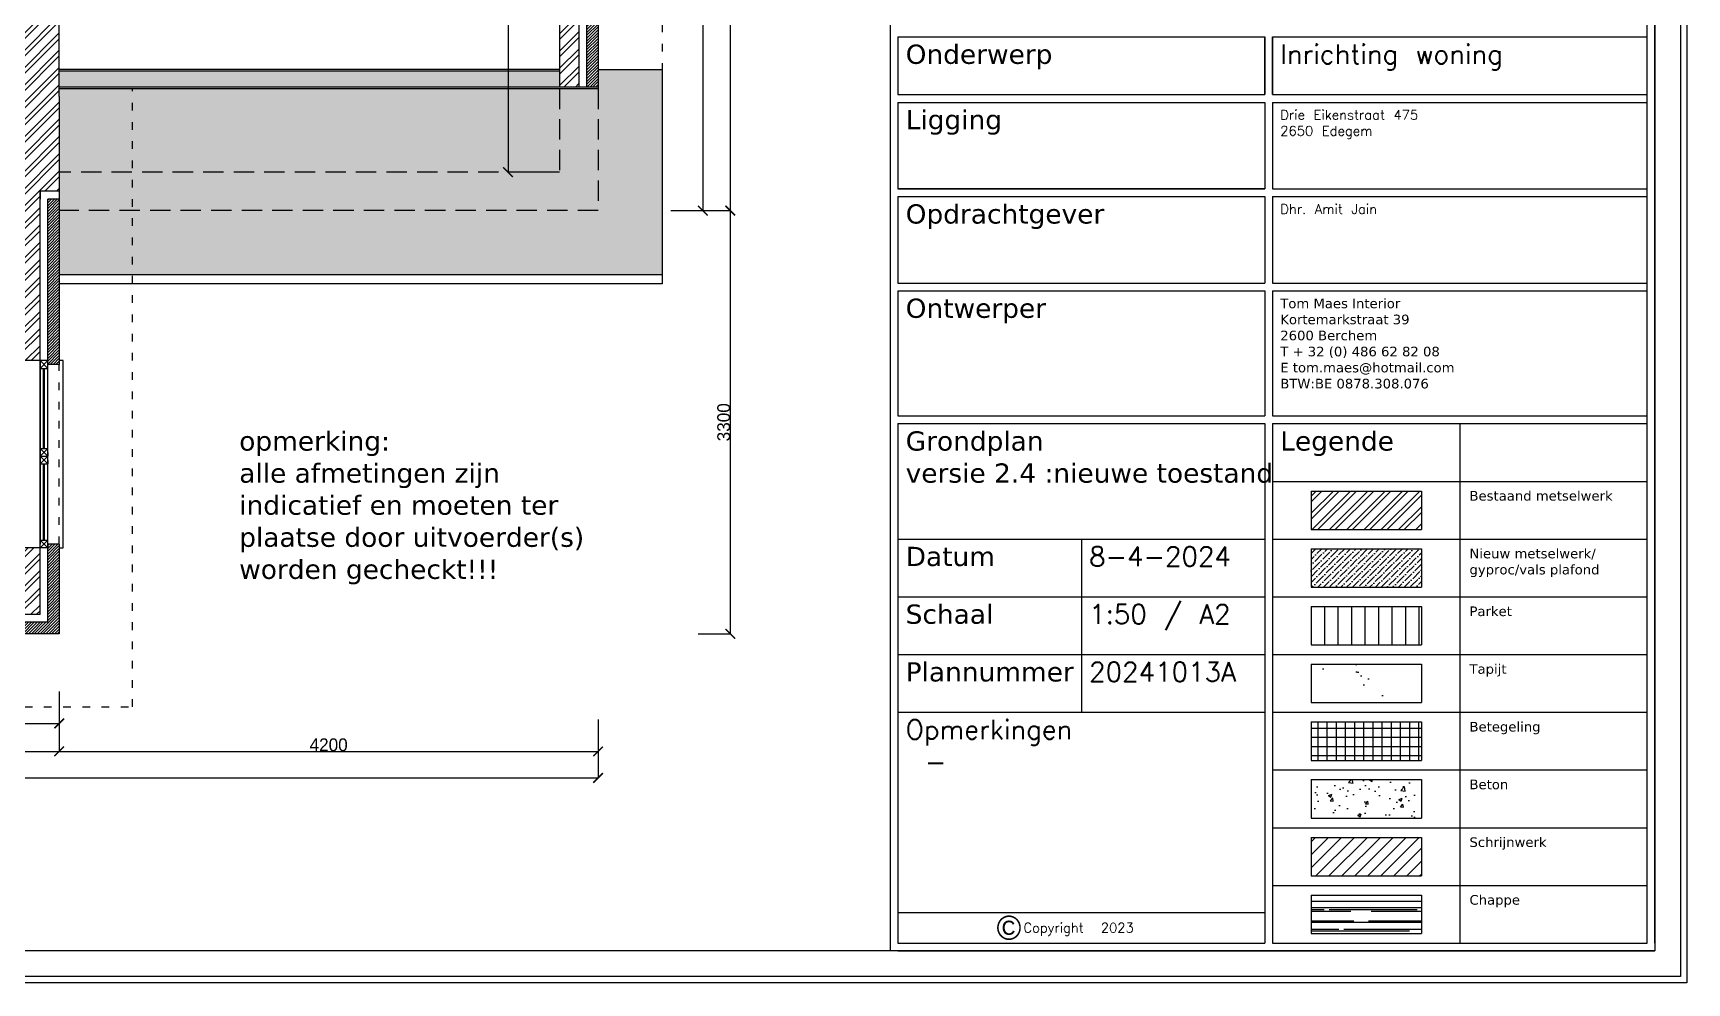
# Model space of a CAD drawing. Header units: millimetres. Extents: x -153917 to -31303, y -39726 to 31262.
# Drawn here: x -102134 to -89242, y -12586 to -5181 of the extents above; entities that cross this region are included whole.
import ezdxf

# ---------------------------------------------------------------- set-up
doc = ezdxf.new("R2010")
doc.units = ezdxf.units.MM
doc.header["$LTSCALE"] = 5
doc.linetypes.add('ACAD_ISO03W100', pattern=[30, 12, -18])
doc.linetypes.add('HIDDEN', pattern=[9.525, 6.35, -3.175])
for name, color, linetype in [('Bemating', 1, 'Continuous'), ('invulling muren', 252, 'Continuous'), ('KADER', 7, 'Continuous'), ('Meubel', 8, 'Continuous'), ('muren', 7, 'Continuous'), ('ramen', 8, 'Continuous'), ('Tekst', 7, 'Continuous')]:
    doc.layers.add(name, color=color, linetype=linetype)
doc.layers.add('parket', color=7, linetype='Continuous', true_color=0xe6d6b7)
doc.layers.add('Toestellen', color=7, linetype='Continuous', true_color=0x423f38)
doc.layers.add('verre', color=4, linetype='Continuous', lineweight=0)
doc.styles.add('Arial', font='txt.shx')
doc.styles.add('Geneva', font='')
doc.styles.get('Geneva').set_extended_font_data('Geneva')
doc.dimstyles.new('ISO-25', dxfattribs={"dimtxt": 100, "dimasz": 25, "dimexe": 1.25, "dimexo": 0.625, "dimtad": 1, "dimtxsty": 'Standard', "dimblk": 'ARCHTICK', "dimcen": 2.5, "dimse1": 1, "dimse2": 1, "dimadec": 0, "dimazin": 0, "dimtfac": 1, "dimtmove": 0, "dimatfit": 3, "dimfxl": 1, "dimarcsym": 0})

# ---------------------------------------------------------------- blocks, each defined once
blk = doc.blocks.new('_ArchTick')
at = {"color": 0, "linetype": 'ByBlock', "const_width": 0.15}
blk.add_lwpolyline([(-0.5, -0.5), (0.5, 0.5)], dxfattribs=at)
blk = doc.blocks.new('*D383')
at = {"layer": 'Bemating', "color": 0, "lineweight": -2, "transparency": 16777216}
for p, q in [((-114930, -10738), (-114930, -10990)), ((-97730, -10738), (-97730, -10990)), ((-114930, -10988), (-97730, -10988))]:
    blk.add_line(p, q, dxfattribs=at)
at = {"layer": 'Defpoints', "color": 0, "transparency": 16777216}
for p in [(-114930, 501), (-97730, -2779), (-97730, -10988)]:
    blk.add_point(p, dxfattribs=at)
at = {"layer": 'Bemating', "color": 0, "lineweight": -2, "transparency": 16777216, "xscale": 75, "yscale": 75, "zscale": 75, "rotation": 180}
blk.add_blockref('_ArchTick', (-114930, -10988), dxfattribs=at)
at = {"layer": 'Bemating', "color": 0, "lineweight": -2, "transparency": 16777216, "xscale": 75, "yscale": 75, "zscale": 75}
blk.add_blockref('_ArchTick', (-97730, -10988), dxfattribs=at)
at = {"layer": 'Bemating', "color": 0, "transparency": 16777216, "insert": (-106330, -10938), "char_height": 100, "attachment_point": 5, "style": 'Geneva'}
blk.add_mtext('17200', dxfattribs=at)
blk = doc.blocks.new('*D377')
at = {"layer": 'Bemating', "color": 0, "lineweight": -2, "transparency": 16777216}
for p, q in [((-108830, -10531), (-108830, -10782)), ((-101930, -10531), (-101930, -10782)), ((-108830, -10781), (-101930, -10781))]:
    blk.add_line(p, q, dxfattribs=at)
at = {"layer": 'Defpoints', "color": 0, "transparency": 16777216}
for p in [(-108830, -7065), (-101930, -9865), (-101930, -10781)]:
    blk.add_point(p, dxfattribs=at)
at = {"layer": 'Bemating', "color": 0, "lineweight": -2, "transparency": 16777216, "xscale": 75, "yscale": 75, "zscale": 75, "rotation": 180}
blk.add_blockref('_ArchTick', (-108830, -10781), dxfattribs=at)
at = {"layer": 'Bemating', "color": 0, "lineweight": -2, "transparency": 16777216, "xscale": 75, "yscale": 75, "zscale": 75}
blk.add_blockref('_ArchTick', (-101930, -10781), dxfattribs=at)
at = {"layer": 'Bemating', "color": 0, "transparency": 16777216, "insert": (-105380, -10730), "char_height": 100, "attachment_point": 5, "style": 'Geneva'}
blk.add_mtext('6900', dxfattribs=at)
blk = doc.blocks.new('*D384')
at = {"layer": 'Bemating', "color": 0, "lineweight": -2, "transparency": 16777216}
for p, q in [((-101930, -10531), (-101930, -10782)), ((-97730, -10531), (-97730, -10782)), ((-101930, -10781), (-97730, -10781))]:
    blk.add_line(p, q, dxfattribs=at)
at = {"layer": 'Defpoints', "color": 0, "transparency": 16777216}
for p in [(-97730, -5602), (-101930, -9865), (-97730, -10781)]:
    blk.add_point(p, dxfattribs=at)
at = {"layer": 'Bemating', "color": 0, "lineweight": -2, "transparency": 16777216, "xscale": 75, "yscale": 75, "zscale": 75, "rotation": 180}
blk.add_blockref('_ArchTick', (-101930, -10781), dxfattribs=at)
at = {"layer": 'Bemating', "color": 0, "lineweight": -2, "transparency": 16777216, "xscale": 75, "yscale": 75, "zscale": 75}
blk.add_blockref('_ArchTick', (-97730, -10781), dxfattribs=at)
at = {"layer": 'Bemating', "color": 0, "transparency": 16777216, "insert": (-99830, -10730), "char_height": 100, "attachment_point": 5, "style": 'Geneva'}
blk.add_mtext('4200', dxfattribs=at)
blk = doc.blocks.new('*D385')
at = {"layer": 'Bemating', "color": 0, "lineweight": -2, "transparency": 16777216}
for p, q in [((-96949, 4185), (-96698, 4185)), ((-96699, 4185), (-96699, -6565)), ((-96949, -6565), (-96698, -6565))]:
    blk.add_line(p, q, dxfattribs=at)
at = {"layer": 'Defpoints', "color": 0, "transparency": 16777216}
for p in [(-97730, 4185), (-97730, -6565), (-96699, -6565)]:
    blk.add_point(p, dxfattribs=at)
at = {"layer": 'Bemating', "color": 0, "lineweight": -2, "transparency": 16777216, "xscale": 75, "yscale": 75, "zscale": 75}
for p, rotation in [((-96699, 4185), 90), ((-96699, -6565), 270)]:
    blk.add_blockref('_ArchTick', p, dxfattribs=dict(at, rotation=rotation))
at = {"layer": 'Bemating', "color": 0, "transparency": 16777216, "insert": (-96750, -1190), "char_height": 100, "attachment_point": 5, "rotation": 90, "style": 'Geneva'}
blk.add_mtext('10750', dxfattribs=at)
blk = doc.blocks.new('*D386')
at = {"layer": 'Bemating', "color": 0, "lineweight": -2, "transparency": 16777216}
for p, q in [((-96949, -6565), (-96698, -6565)), ((-96699, -6565), (-96699, -9865)), ((-96949, -9865), (-96698, -9865))]:
    blk.add_line(p, q, dxfattribs=at)
at = {"layer": 'Defpoints', "color": 0, "transparency": 16777216}
for p in [(-97730, -6565), (-101930, -9865), (-96699, -9865)]:
    blk.add_point(p, dxfattribs=at)
at = {"layer": 'Bemating', "color": 0, "lineweight": -2, "transparency": 16777216, "xscale": 75, "yscale": 75, "zscale": 75}
for p, rotation in [((-96699, -6565), 90), ((-96699, -9865), 270)]:
    blk.add_blockref('_ArchTick', p, dxfattribs=dict(at, rotation=rotation))
at = {"layer": 'Bemating', "color": 0, "transparency": 16777216, "insert": (-96750, -8215), "char_height": 100, "attachment_point": 5, "rotation": 90, "style": 'Geneva'}
blk.add_mtext('3300', dxfattribs=at)
blk = doc.blocks.new('*D408')
at = {"layer": 'Bemating', "color": 0, "lineweight": -2, "transparency": 16777216}
for p, q in [((-103130, -10313), (-103130, -10564)), ((-101930, -10313), (-101930, -10564)), ((-103130, -10563), (-101930, -10563))]:
    blk.add_line(p, q, dxfattribs=at)
at = {"layer": 'Defpoints', "color": 0, "transparency": 16777216}
for p in [(-103130, -9865), (-101930, -9865), (-101930, -10563)]:
    blk.add_point(p, dxfattribs=at)
at = {"layer": 'Bemating', "color": 0, "lineweight": -2, "transparency": 16777216, "xscale": 75, "yscale": 75, "zscale": 75, "rotation": 180}
blk.add_blockref('_ArchTick', (-103130, -10563), dxfattribs=at)
at = {"layer": 'Bemating', "color": 0, "lineweight": -2, "transparency": 16777216, "xscale": 75, "yscale": 75, "zscale": 75}
blk.add_blockref('_ArchTick', (-101930, -10563), dxfattribs=at)
at = {"layer": 'Bemating', "color": 0, "transparency": 16777216, "insert": (-102530, -10512), "char_height": 100, "attachment_point": 5, "style": 'Geneva'}
blk.add_mtext('1200', dxfattribs=at)
blk = doc.blocks.new('*D420')
at = {"layer": 'Bemating', "color": 0, "lineweight": -2, "transparency": 16777216}
for p, q in [((-98181, -2625), (-98432, -2625)), ((-98431, -2625), (-98431, -6265)), ((-98181, -6265), (-98432, -6265))]:
    blk.add_line(p, q, dxfattribs=at)
at = {"layer": 'Defpoints', "color": 0, "transparency": 16777216}
for p in [(-98030, -2625), (-98431, -6265), (-98030, -6265)]:
    blk.add_point(p, dxfattribs=at)
at = {"layer": 'Bemating', "color": 0, "lineweight": -2, "transparency": 16777216, "xscale": 75, "yscale": 75, "zscale": 75}
for p, rotation in [((-98431, -2625), 90), ((-98431, -6265), 270)]:
    blk.add_blockref('_ArchTick', p, dxfattribs=dict(at, rotation=rotation))
at = {"layer": 'Bemating', "color": 0, "transparency": 16777216, "insert": (-98482, -4445), "char_height": 100, "attachment_point": 5, "rotation": 90, "style": 'Geneva'}
blk.add_mtext('3640', dxfattribs=at)
blk = doc.blocks.new('*D413')
at = {"layer": 'Bemating', "color": 0, "lineweight": -2, "transparency": 16777216}
for p, q in [((-97163, -1765), (-96911, -1765)), ((-96913, -1765), (-96913, -6565)), ((-97163, -6565), (-96911, -6565))]:
    blk.add_line(p, q, dxfattribs=at)
at = {"layer": 'Defpoints', "color": 0, "transparency": 16777216}
for p in [(-97730, -1765), (-97730, -6565), (-96913, -6565)]:
    blk.add_point(p, dxfattribs=at)
at = {"layer": 'Bemating', "color": 0, "lineweight": -2, "transparency": 16777216, "xscale": 75, "yscale": 75, "zscale": 75}
for p, rotation in [((-96913, -1765), 90), ((-96913, -6565), 270)]:
    blk.add_blockref('_ArchTick', p, dxfattribs=dict(at, rotation=rotation))
at = {"layer": 'Bemating', "color": 0, "transparency": 16777216, "insert": (-96963, -4165), "char_height": 100, "attachment_point": 5, "rotation": 90, "style": 'Geneva'}
blk.add_mtext('4800', dxfattribs=at)

msp = doc.modelspace()

# ---------------------------------------------------------------- hatches: boundary and pattern name
at = {"layer": 'invulling muren'}
h = msp.add_hatch(dxfattribs=at)
h.set_pattern_fill('ANSI31', color=256, scale=5)
h.set_pattern_definition([(45, (1e-10, -23136.502), (-11.2253202, 11.2253202), [])])
h.paths.add_polyline_path([(-103539.643, 4172.815), (-103629.643, 4172.815), (-103629.643, 1935.315), (-104419.643, 1935.315), (-104419.643, 1845.315), (-104389.643, 1845.315), (-103539.643, 1845.315)])
h.paths.add_polyline_path([(-105819.643, 1845.315), (-105819.643, 1935.315), (-105849.643, 1935.315), (-107319.643, 1935.315), (-107319.643, 1845.315), (-107289.643, 1845.315)])
h.paths.add_polyline_path([(-108719.643, 1845.315), (-108719.643, 1935.315), (-108749.643, 1935.315), (-111529.643, 1935.315), (-111529.643, 1845.315)])
h.paths.add_polyline_path([(-114929.643, 1935.315), (-114929.643, 651.315), (-114929.643, 501.315), (-114929.643, -464.685), (-114839.643, -464.685), (-114839.643, -434.685), (-114839.643, 651.315), (-114839.643, 1845.315), (-112929.643, 1845.315), (-112929.643, 1935.315), (-112959.643, 1935.315)])
h.paths.add_polyline_path([(-114839.643, -1464.685), (-114929.643, -1464.685), (-114929.643, -3674.685), (-114839.643, -3674.685), (-114839.643, -3644.685)])
h.paths.add_polyline_path([(-114929.643, -7064.685), (-113829.643, -7064.685), (-113829.643, -6974.685), (-113859.643, -6974.685), (-114839.643, -6974.685), (-114839.643, -4674.685), (-114929.643, -4674.685)])
h.paths.add_polyline_path([(-112429.643, -6974.685), (-112429.643, -7064.685), (-112399.643, -7064.685), (-111729.643, -7064.685), (-111729.643, -6974.685)])
h.paths.add_polyline_path([(-108829.643, -7764.685), (-108739.643, -7764.685), (-108739.643, -7734.685), (-108739.643, -6974.685), (-110329.643, -6974.685), (-110329.643, -7064.685), (-108829.643, -7064.685)])
h.paths.add_polyline_path([(-108739.643, -9774.685), (-108739.643, -9164.685), (-108829.643, -9164.685), (-108829.643, -9194.685), (-108829.643, -9864.685), (-108029.643, -9864.685), (-108029.643, -9774.685), (-108059.643, -9774.685)])
h.paths.add_polyline_path([(-104529.643, -9864.685), (-104529.643, -9774.685), (-104559.643, -9774.685), (-106629.643, -9774.685), (-106629.643, -9864.685), (-106599.643, -9864.685)])
h.paths.add_polyline_path([(-101929.643, -9864.685), (-101929.643, -9164.685), (-102019.643, -9164.685), (-102019.643, -9194.685), (-102019.643, -9774.685), (-103129.643, -9774.685), (-103129.643, -9864.685)])
h.paths.add_polyline_path([(-101929.643, -6474.685), (-102019.643, -6474.685), (-102019.643, -7764.685), (-101929.643, -7764.685), (-101929.643, -7734.685)])
h.paths.add_polyline_path([(-97729.643, 4172.815), (-97819.643, 4172.815), (-97819.643, -764.685), (-97729.643, -764.685), (-97729.643, 651.315)])
h.paths.add_polyline_path([(-97819.643, -5602.185), (-97729.643, -5602.185), (-97729.643, -5464.685), (-97729.643, -2928.685), (-97729.643, -1764.685), (-97819.643, -1764.685), (-97819.643, -1794.685)])
h = msp.add_hatch(dxfattribs=at)
h.set_pattern_fill('ANSI32', color=256, scale=10)
h.set_pattern_definition([(45, (1e-10, -23136.5), (-67.35192, 67.35192), []), (45, (44.9, -23136.5), (-67.35192, 67.35192), [])])
h.paths.add_polyline_path([(-98029.643, 1785.315), (-103329.643, 1785.315), (-103329.643, 4172.815), (-103479.643, 4172.815), (-103479.643, 1785.315), (-104389.643, 1785.315), (-104389.643, 1635.315), (-104359.643, 1635.315), (-103329.643, 1635.315), (-102229.643, 1635.315), (-102229.643, -714.685), (-101929.643, -714.685), (-101929.643, 1635.315), (-98029.643, 1635.315), (-98029.643, 651.315), (-98029.643, -734.685), (-97879.643, -734.685), (-97879.643, 4172.815), (-98029.643, 4172.815)])
h.paths.add_polyline_path([(-102229.643, -4384.685), (-103159.643, -4384.685), (-103159.643, -4394.685), (-103159.643, -4484.685), (-102229.643, -4484.685), (-102229.643, -4673.685), (-102229.643, -4784.685), (-102229.643, -5676.685), (-102229.643, -7734.685), (-102079.643, -7734.685), (-102079.643, -6414.685), (-102019.643, -6414.685), (-101929.643, -6414.685), (-101929.643, -5676.685), (-101929.643, -2778.685), (-101929.643, -2624.685), (-98029.643, -2624.685), (-98029.643, -2928.685), (-98029.643, -5602.185), (-97879.643, -5602.185), (-97879.643, -1794.685), (-98029.643, -1794.685), (-98029.643, -1824.685), (-98029.643, -2524.685), (-101929.643, -2524.685), (-101929.643, -1814.685), (-102229.643, -1814.685)])
h.paths.add_polyline_path([(-108529.643, -9564.685), (-108529.643, -9194.685), (-108679.643, -9194.685), (-108679.643, -9714.685), (-108059.643, -9714.685), (-108059.643, -9564.685), (-108089.643, -9564.685)])
h.paths.add_polyline_path([(-105079.643, -9564.685), (-105079.643, -4484.685), (-104009.643, -4484.685), (-104009.643, -4474.685), (-104009.643, -4384.685), (-105079.643, -4384.685), (-105079.643, -2839.685), (-105089.643, -2839.685), (-105179.643, -2839.685), (-105179.643, -3064.685), (-105279.643, -3064.685), (-105279.643, -3074.685), (-105279.643, -3214.685), (-105229.643, -3214.685), (-105229.643, -9564.685), (-106599.643, -9564.685), (-106599.643, -9714.685), (-104559.643, -9714.685), (-104559.643, -9564.685), (-104589.643, -9564.685)])
h.paths.add_polyline_path([(-102229.643, -9564.685), (-103099.643, -9564.685), (-103099.643, -9714.685), (-102079.643, -9714.685), (-102079.643, -9194.685), (-102229.643, -9194.685), (-102229.643, -9224.685)])
at = {"layer": 'invulling muren', "transparency": 33554477}
h = msp.add_hatch(color=256, dxfattribs=at)
h.dxf.hatch_style = 1
h.paths.add_polyline_path([(-101359.643, -5614.685), (-101929.643, -5614.685), (-101929.643, -5676.685), (-101929.643, -6264.685), (-101359.643, -6264.685)])
h.paths.add_polyline_path([(-98029.643, -5614.685), (-101359.643, -5614.685), (-101359.643, -6264.685), (-98029.643, -6264.685)], flags=16)
h.paths.add_polyline_path([(-97729.643, -5614.685), (-98029.643, -5614.685), (-98029.643, -6264.685), (-101359.643, -6264.685), (-101359.643, -6564.685), (-97729.643, -6564.685)], flags=17)
h.paths.add_polyline_path([(-97229.643, -5464.685), (-97729.643, -5464.685), (-97729.643, -5614.685), (-97729.643, -6564.685), (-101359.643, -6564.685), (-101359.643, -7064.685), (-97229.643, -7064.685)])
h.paths.add_polyline_path([(-101359.643, -6264.685), (-101929.643, -6264.685), (-101929.643, -6564.685), (-101359.643, -6564.685)])
h.paths.add_polyline_path([(-101359.643, -6564.685), (-101929.643, -6564.685), (-101929.643, -7064.685), (-101359.643, -7064.685)])
at = {"layer": 'invulling muren'}
h = msp.add_hatch(dxfattribs=at)
h.set_pattern_fill('HONEY', color=256, scale=10)
h.set_pattern_definition([(0, (1e-10, -23136.502), (47.625, 27.4963064), [31.75, -63.5]), (120, (1e-10, -23136.502), (-47.625, 27.4963066), [31.75, -63.5]), (60, (1e-10, -23136.502), (1e-07, 54.992613), [-63.5, 31.75])])
h.paths.add_polyline_path([(-98029.643, -5602.185), (-98029.643, -5477.185), (-101929.643, -5477.185), (-101929.643, -5602.185)])
h = msp.add_hatch(dxfattribs=at)
h.set_pattern_fill('ANSI32', color=256, scale=10)
h.paths.add_polyline_path([(-91311.952, -9050.948), (-91311.952, -8750.948), (-92171.952, -8750.948), (-92171.952, -9050.948)])
h = msp.add_hatch(dxfattribs=at)
h.set_pattern_fill('ANSI36', color=1, scale=10)
h.paths.add_polyline_path([(-91311.952, -9200.948), (-92171.952, -9200.948), (-92171.952, -9500.948), (-91311.952, -9500.948)])
at = {"layer": 'Tekst'}
h = msp.add_hatch(dxfattribs=at)
h.set_pattern_fill('AR-SAND', color=256, scale=7.5, style=0)
h.set_pattern_definition([(37.5, (-164337.9, -40366.35), (-12.0002, 367.0599), [0, -289.56, 0, -323.85, 0, -309.5625]), (7.5, (-164337.9, -40366.35), (337.1425, 537.6188), [0, -156.21, 0, -260.985, 0, -100.0125]), (327.5, (-164572.22, -40366.35), (593.2443, 1.0779), [0, -95.25, 0, -342.9, 0, -447.675]), (317.5, (-164572.2, -40366.35), (572.6673, 167.197), [0, -47.625, 0, -224.79, 0, -257.175])])
h.paths.add_polyline_path([(-91311.952, -10100.948), (-92171.952, -10100.948), (-92171.952, -10400.948), (-91311.952, -10400.948)])
h = msp.add_hatch(dxfattribs=at)
h.set_pattern_fill('NET', color=256, scale=22.5, style=0)
h.set_pattern_definition([(0, (-182628.085, -25601.14), (0, 71.4375), []), (90, (-182628.085, -25601.14), (-71.4375, 4e-15), [])])
h.paths.add_polyline_path([(-91311.952, -10850.948), (-91311.952, -10550.948), (-92171.952, -10550.948), (-92171.952, -10850.948)])
h = msp.add_hatch(dxfattribs=at)
h.set_pattern_fill('AR-CONC', color=256, scale=1.5, style=0)
h.set_pattern_definition([(50, (-164337.9, -40366.35), (273.277, -23.9086), [28.575, -314.325]), (355, (-164337.9, -40366.35), (-52.8642, 286.585), [22.86, -251.46]), (100.451, (-164315.14, -40368.34), (220.41375, 262.675), [24.285, -267.135]), (46.1842, (-164337.9, -40290.15), (406.6186, -63.0635), [42.8625, -471.4875]), (96.6356, (-164304.02, -40295.4), (356.1064, 371.1383), [36.4275, -400.7025]), (351.184, (-164337.9, -40290.15), (356.107, 371.1377), [34.29, -377.19]), (21, (-164299.8, -40309.2), (227.4223, -153.3983), [28.575, -314.325]), (326, (-164299.8, -40309.2), (92.703, 276.2819), [22.86, -251.46]), (71.4514, (-164280.86, -40321.98), (320.1247, 122.8843), [24.285, -267.135]), (37.5, (-164337.91, -40366.35), (4.6329, 126.83256), [0, -248.412, 0, -255.27, 0, -252.4125]), (7.5, (-164337.91, -40366.35), (100.2295, 150.27086), [0, -145.542, 0, -242.697, 0, -96.2025]), (327.5, (-164422.87, -40366.35), (203.38589, -8.59312), [0, -95.25, 0, -297.18, 0, -394.335]), (317.5, (-164460.97, -40366.35), (222.19377, 38.13974), [0, -123.825, 0, -197.358, 0, -280.035])])
h.paths.add_polyline_path([(-91311.952, -11000.948), (-92171.952, -11000.948), (-92171.952, -11300.948), (-91311.952, -11300.948)])
h = msp.add_hatch(dxfattribs=at)
h.set_pattern_fill('ANSI31', color=256, scale=22.5, style=0)
h.set_pattern_definition([(45, (-164337.91, -40816.346), (-50.51394, 50.51394), [])])
h.paths.add_polyline_path([(-92171.952, -11450.948), (-92171.952, -11750.948), (-91311.952, -11750.948), (-91311.952, -11450.948)])
h = msp.add_hatch(dxfattribs=at)
h.set_pattern_fill('AR-RROOF', color=256, scale=4.5, style=0)
h.set_pattern_definition([(0, (-182628.09, -25601.14), (251.46, 114.3), [1714.5, -228.6, 571.5, -114.3]), (0, (-182476.07, -25543.99), (-114.3, 152.019), [342.9, -37.719, 685.8, -85.725]), (0, (-182570.935, -25503.98), (594.36, 76.581), [914.4, -160.02, 457.2, -114.3])])
h.paths.add_polyline_path([(-92171.952, -11900.948), (-92171.952, -12200.948), (-91311.952, -12200.948), (-91311.952, -11900.948)])

# ---------------------------------------------------------------- linework, layer by layer
at = {"layer": 'KADER', "linetype": 'Continuous'}
for p, q in [((-89241.952, 8125.167), (-89241.952, -12585.948)), ((-89291.952, 8075.167), (-89291.952, -12535.948)), ((-89491.952, 7875.167), (-89491.952, -12335.948)), ((-89491.952, -12335.948), (-117056.059, -12335.948)), ((-89241.952, -12585.948), (-117306.059, -12585.948)), ((-89291.952, -12535.948), (-117256.059, -12535.948))]:
    msp.add_line(p, q, dxfattribs=at)
at = {"layer": 'Meubel', "linetype": 'ACAD_ISO03W100'}
for p, q in [((-97229.643, 4035.315), (-97229.643, -5464.685)), ((-101359.643, -10434.685), (-101359.643, -5614.685)), ((-109399.643, -10434.685), (-101359.643, -10434.685))]:
    msp.add_line(p, q, dxfattribs=at)
at = {"layer": 'Meubel'}
for p, q in [((-97229.643, -5464.685), (-97229.643, -7064.685)), ((-97229.643, -7064.685), (-97229.643, -7134.685)), ((-97229.643, -7134.685), (-101929.643, -7134.685))]:
    msp.add_line(p, q, dxfattribs=at)
at = {"layer": 'muren'}
for p, q in [((-97879.643, -1794.685), (-97879.643, -5602.185)), ((-97819.643, -1764.685), (-97819.643, -5602.185)), ((-101929.643, -5676.685), (-101929.643, -2778.685)), ((-98029.643, -2928.685), (-98029.643, -5602.185)), ((-97729.643, -2928.685), (-97729.643, -5602.185)), ((-98029.643, -5464.685), (-101929.643, -5464.685)), ((-98029.643, -5477.185), (-101929.643, -5477.185)), ((-97729.643, -5464.685), (-97229.643, -5464.685)), ((-97729.643, -5464.685), (-97729.643, -5614.685)), ((-97729.643, -5602.185), (-101929.643, -5602.185)), ((-97729.643, -5614.685), (-101929.643, -5614.685)), ((-101929.643, -5676.685), (-101929.643, -7764.685)), ((-102079.643, -9714.685), (-102079.643, -6414.685)), ((-102019.643, -6414.685), (-102079.643, -6414.685)), ((-102079.643, -6414.685), (-102079.643, -6474.685)), ((-101929.643, -6414.685), (-102019.643, -6414.685)), ((-102019.643, -9774.685), (-102019.643, -6474.685)), ((-101929.643, -6474.685), (-102019.643, -6474.685)), ((-102019.643, -7734.685), (-102229.643, -7734.685)), ((-102019.643, -7764.685), (-102019.643, -7734.685)), ((-101929.643, -7734.685), (-101929.643, -7764.685)), ((-101929.643, -7764.685), (-102019.643, -7764.685)), ((-101929.643, -7764.685), (-102019.643, -7764.685)), ((-102019.643, -8449.685), (-102019.643, -8479.685)), ((-102019.643, -8509.685), (-102019.643, -8539.685)), ((-102019.643, -9194.685), (-102229.643, -9194.685)), ((-101929.643, -9164.685), (-102019.643, -9164.685)), ((-102019.643, -9164.685), (-102019.643, -9194.685)), ((-101929.643, -9164.685), (-101929.643, -9864.685)), ((-102019.643, -9774.685), (-108739.643, -9774.685)), ((-102079.643, -9714.685), (-108679.643, -9714.685)), ((-101929.643, -9864.685), (-103129.643, -9864.685))]:
    msp.add_line(p, q, dxfattribs=at)
at = {"layer": 'muren', "linetype": 'HIDDEN', "ltscale": 5}
for p, q in [((-98029.643, -5614.685), (-98029.643, -6264.685)), ((-97729.643, -5614.685), (-97729.643, -6564.685)), ((-98029.643, -6264.685), (-101929.643, -6264.685)), ((-97729.643, -6564.685), (-101929.643, -6564.685))]:
    msp.add_line(p, q, dxfattribs=at)
at = {"layer": 'muren', "linetype": 'ACAD_ISO03W100'}
msp.add_line((-101929.643, -9164.685), (-101929.643, -7764.685), dxfattribs=at)
at = {"layer": 'muren', "linetype": 'Continuous'}
msp.add_lwpolyline([(-89551.952, -12275.948), (-89551.952, -2054.785)], dxfattribs=at)
at = {"layer": 'parket'}
for p, q in [((-92066.952, -9650.948), (-92066.952, -9950.948)), ((-91961.952, -9650.948), (-91961.952, -9950.948)), ((-91856.952, -9650.948), (-91856.952, -9950.948)), ((-91751.952, -9650.948), (-91751.952, -9950.948)), ((-91646.952, -9650.948), (-91646.952, -9950.948)), ((-91541.952, -9650.948), (-91541.952, -9950.948)), ((-91436.952, -9650.948), (-91436.952, -9950.948)), ((-91331.952, -9650.948), (-91331.952, -9950.948))]:
    msp.add_line(p, q, dxfattribs=at)
at = {"layer": 'ramen'}
for p, q in [((-102019.643, -7734.685), (-102079.643, -7734.685)), ((-102079.643, -7734.685), (-102079.643, -7794.685)), ((-102019.643, -7794.685), (-102079.643, -7734.685)), ((-102079.643, -7794.685), (-102019.643, -7734.685)), ((-101899.633, -7734.685), (-101929.643, -7734.685)), ((-101899.633, -9194.685), (-101899.633, -7734.685)), ((-101899.633, -7764.685), (-101899.633, -7734.685)), ((-102079.643, -7794.685), (-102079.643, -9164.685)), ((-102079.643, -7794.685), (-102019.643, -7794.685)), ((-102019.643, -9194.685), (-102019.643, -7764.685)), ((-102079.643, -8479.685), (-102079.643, -8419.685)), ((-102079.643, -8419.685), (-102019.643, -8419.685)), ((-102019.643, -8419.685), (-102079.643, -8479.685)), ((-102019.643, -8479.685), (-102079.643, -8419.685)), ((-102079.643, -8539.685), (-102079.643, -8479.685)), ((-102079.643, -8479.685), (-102019.643, -8479.685)), ((-102019.643, -8479.685), (-102079.643, -8539.685)), ((-102019.643, -8539.685), (-102079.643, -8479.685)), ((-102079.643, -8539.685), (-102019.643, -8539.685)), ((-102079.643, -9194.685), (-102079.643, -9134.685)), ((-102079.643, -9134.685), (-102019.643, -9134.685)), ((-102019.643, -9134.685), (-102079.643, -9194.685)), ((-102019.643, -9194.685), (-102079.643, -9134.685)), ((-101929.643, -9164.685), (-101929.633, -9194.685)), ((-101929.633, -9194.685), (-101899.633, -9194.685))]:
    msp.add_line(p, q, dxfattribs=at)
at = {"layer": 'Tekst'}
for p, q in [((-95451.952, 7875.167), (-95451.952, -12335.948)), ((-89491.952, -12275.948), (-89491.952, -2054.785)), ((-89491.952, -5210.948), (-89491.952, -3710.948)), ((-95391.952, -5210.948), (-92531.952, -5210.948)), ((-95391.952, -5210.948), (-95391.952, -5660.948)), ((-92531.952, -5210.948), (-92531.952, -5660.948)), ((-92531.952, -5660.948), (-92531.952, -5210.948)), ((-92471.952, -5210.948), (-92471.952, -5660.948)), ((-92471.952, -5660.948), (-92471.952, -5210.948)), ((-92471.952, -5210.948), (-90951.952, -5210.948)), ((-90951.952, -5210.948), (-89551.952, -5210.948)), ((-89551.952, -5660.948), (-89551.952, -5210.948)), ((-95391.952, -5660.948), (-92531.952, -5660.948)), ((-92471.952, -5660.948), (-89551.952, -5660.948)), ((-95391.952, -5720.948), (-92531.952, -5720.948)), ((-95391.952, -5720.948), (-95391.952, -6395.948)), ((-92531.952, -5720.948), (-92531.952, -6395.948)), ((-92531.952, -5780.948), (-92531.952, -6395.948)), ((-92471.952, -5720.948), (-92471.952, -6395.948)), ((-92471.952, -5720.948), (-89551.952, -5720.948)), ((-92471.952, -5780.948), (-92471.952, -6395.948)), ((-89551.952, -6395.948), (-89551.952, -5720.948)), ((-92531.952, -6395.948), (-95391.952, -6395.948)), ((-95391.952, -6395.948), (-92531.952, -6395.948)), ((-92471.952, -6395.948), (-89551.952, -6395.948)), ((-92471.952, -6395.948), (-89551.952, -6395.948)), ((-95391.952, -6455.948), (-92531.952, -6455.948)), ((-95391.952, -6455.948), (-95391.952, -7130.948)), ((-92531.952, -6455.948), (-92531.952, -7130.948)), ((-92471.952, -6455.948), (-92471.952, -7130.948)), ((-92471.952, -6455.948), (-89551.952, -6455.948)), ((-89551.952, -7130.948), (-89551.952, -6455.948)), ((-95391.952, -7130.948), (-92531.952, -7130.948)), ((-95391.952, -7130.948), (-92531.952, -7130.948)), ((-95391.952, -7190.948), (-92531.952, -7190.948)), ((-95391.952, -7190.948), (-95391.952, -8165.948)), ((-92531.952, -7190.948), (-92531.952, -8165.948)), ((-92471.952, -7130.948), (-89551.952, -7130.948)), ((-92471.952, -7130.948), (-89551.952, -7130.948)), ((-92471.952, -7190.948), (-92471.952, -8165.948)), ((-92471.952, -7190.948), (-89551.952, -7190.948)), ((-89551.952, -8165.948), (-89551.952, -7190.948)), ((-95391.952, -8165.948), (-92531.952, -8165.948)), ((-95391.952, -8165.948), (-92531.952, -8165.948)), ((-95391.952, -8225.948), (-92531.952, -8225.948)), ((-95391.952, -8225.948), (-95391.952, -12275.948)), ((-92531.952, -8225.948), (-92531.952, -12275.948)), ((-92471.952, -8165.948), (-89551.952, -8165.948)), ((-92471.952, -8165.948), (-89551.952, -8165.948)), ((-92471.952, -8225.948), (-92471.952, -12275.948)), ((-92471.952, -8225.948), (-89551.952, -8225.948)), ((-91011.952, -8225.948), (-91011.952, -12275.948)), ((-89551.952, -12275.948), (-89551.952, -8225.948)), ((-92471.952, -8675.948), (-89551.952, -8675.948)), ((-92171.952, -8750.948), (-91311.952, -8750.948)), ((-92171.952, -8750.948), (-92171.952, -9050.948)), ((-91311.952, -8750.948), (-91311.952, -9050.948)), ((-95391.952, -9125.948), (-92531.952, -9125.948)), ((-93961.952, -9125.948), (-93961.952, -10475.948)), ((-92471.952, -9125.948), (-89551.952, -9125.948)), ((-92171.952, -9050.948), (-91311.952, -9050.948)), ((-92171.952, -9200.948), (-92171.952, -9500.948)), ((-92171.952, -9200.948), (-91311.952, -9200.948)), ((-91311.952, -9200.948), (-91311.952, -9500.948)), ((-92171.952, -9500.948), (-91311.952, -9500.948)), ((-95391.952, -9575.948), (-92531.952, -9575.948)), ((-92471.952, -9575.948), (-89551.952, -9575.948)), ((-92171.952, -9650.948), (-92171.952, -9950.948)), ((-92171.952, -9650.948), (-91311.952, -9650.948)), ((-91311.952, -9650.948), (-91311.952, -9950.948)), ((-95391.952, -10025.948), (-92531.952, -10025.948)), ((-92471.952, -10025.948), (-89551.952, -10025.948)), ((-92171.952, -9950.948), (-91311.952, -9950.948)), ((-92171.952, -10100.948), (-92171.952, -10400.948)), ((-92171.952, -10100.948), (-91311.952, -10100.948)), ((-91311.952, -10100.948), (-91311.952, -10400.948)), ((-92171.952, -10400.948), (-91311.952, -10400.948)), ((-95391.952, -10475.948), (-92531.952, -10475.948)), ((-92471.952, -10475.948), (-89551.952, -10475.948)), ((-92171.952, -10550.948), (-92171.952, -10850.948)), ((-92171.952, -10550.948), (-91311.952, -10550.948)), ((-91311.952, -10550.948), (-91311.952, -10850.948)), ((-92471.952, -10925.948), (-89551.952, -10925.948)), ((-92171.952, -10850.948), (-91311.952, -10850.948)), ((-92171.952, -11000.948), (-92171.952, -11300.948)), ((-92171.952, -11000.948), (-91311.952, -11000.948)), ((-91311.952, -11000.948), (-91311.952, -11300.948)), ((-92171.952, -11300.948), (-91311.952, -11300.948)), ((-92471.952, -11375.948), (-89551.952, -11375.948)), ((-92171.952, -11450.948), (-92171.952, -11750.948)), ((-92171.952, -11450.948), (-91311.952, -11450.948)), ((-91311.952, -11450.948), (-91311.952, -11750.948)), ((-92471.952, -11825.948), (-89551.952, -11825.948)), ((-92171.952, -11750.948), (-91311.952, -11750.948)), ((-92171.952, -11900.948), (-92171.952, -12200.948)), ((-92171.952, -11900.948), (-91311.952, -11900.948)), ((-91311.952, -11900.948), (-91311.952, -12200.948)), ((-95391.952, -12035.948), (-92531.952, -12035.948)), ((-92171.952, -12200.948), (-91311.952, -12200.948)), ((-95391.952, -12335.948), (-95451.952, -12335.948)), ((-95391.952, -12275.948), (-92531.952, -12275.948)), ((-95391.952, -12335.948), (-89551.952, -12335.948)), ((-92471.952, -12275.948), (-89551.952, -12275.948)), ((-89551.952, -12335.948), (-89491.952, -12335.948))]:
    msp.add_line(p, q, dxfattribs=at)
at = {"layer": 'Toestellen'}
msp.add_line((-97229.643, -7064.685), (-101929.643, -7064.685), dxfattribs=at)
at = {"layer": 'verre'}
for p, q in [((-102054.643, -8419.685), (-102054.643, -7794.685)), ((-102049.643, -8419.685), (-102049.643, -7794.685)), ((-102044.643, -8419.685), (-102044.643, -7794.685)), ((-102054.643, -9134.685), (-102054.643, -8539.685)), ((-102049.643, -9134.685), (-102049.643, -8539.685)), ((-102044.643, -9134.685), (-102044.643, -8539.685))]:
    msp.add_line(p, q, dxfattribs=at)

# ---------------------------------------------------------------- texts
at = {"layer": 'Tekst', "attachment_point": 1}
for s, insert, char_height, width in [('{\\fVerdana|b0|i0|c0|p34;Onderwerp}', (-95331.952, -5270.948), 150, 2800), ('{\\fVerdana|b0|i0|c0|p34;Ligging}', (-95331.952, -5780.948), 150, 2800), ('{\\fVerdana|b0|i0|c0|p34;Opdrachtgever}', (-95331.952, -6515.948), 150, 2800), ('{\\fVerdana|b0|i0|c0|p34;Ontwerper}', (-95331.952, -7250.948), 150, 2800), ('{\\fVerdana|b0|i0|c0|p34;Tom Maes Interior\\PKortemarkstraat 39\\P2600 Berchem\\PT + 32 (0) 486 62 82 08\\PE tom.maes@hotmail.com\\PBTW:BE 0878.308.076}', (-92411.952, -7250.948), 75, 2860), ('{\\fVerdana|b0|i0|c0|p34;Legende}', (-92411.952, -8285.948), 150, 2860), ('{\\fVerdana|b0|i0|c0|p34;Bestaand metselwerk}', (-90936.952, -8750.948), 75, 1385), ('{\\fVerdana|b0|i0|c0|p34;Datum}', (-95331.952, -9185.948), 150, 1370), ('{\\fVerdana|b0|i0|c0|p34;Nieuw metselwerk/\\Pgyproc/vals plafond}', (-90936.952, -9200.948), 75, 1385), ('{\\fVerdana|b0|i0|c0|p34;Schaal}', (-95331.952, -9635.948), 150, 1370), ('{\\fVerdana|b0|i0|c0|p34;Parket}', (-90936.952, -9650.948), 75, 1385), ('{\\fVerdana|b0|i0|c0|p34;Plannummer}', (-95331.952, -10085.948), 150, 1370), ('{\\fVerdana|b0|i0|c0|p34;Tapijt}', (-90936.952, -10100.948), 75, 1385), ('{\\fVerdana|b0|i0|c0|p34;Betegeling}', (-90936.952, -10550.948), 75, 1385), ('{\\fVerdana|b0|i0|c0|p34;Beton}', (-90936.952, -11000.948), 75, 1385), ('{\\fVerdana|b0|i0|c0|p34;Schrijnwerk}', (-90936.952, -11450.948), 75, 1385), ('{\\fVerdana|b0|i0|c0|p34;Chappe}', (-90936.952, -11900.948), 75, 1385), ('{\\fArial|b0|i0|c0|p32;\\H1.25x;©}', (-94623.213, -12062.211), 150, 779.74152)]:
    msp.add_mtext(s, dxfattribs=dict(at, insert=insert, char_height=char_height, width=width))
at = {"layer": 'Tekst', "attachment_point": 1, "style": 'Arial'}
for s, insert, char_height, width in [('Inrichting woning', (-92411.952, -5270.948), 150, 2860), ('Drie Eikenstraat 475\\P2650 Edegem', (-92411.952, -5780.948), 75, 2860), ('Dhr. Amit Jain', (-92411.952, -6515.948), 75, 2860), ('{\\fVerdana|b0|i0|c0|p34;\\C1;opmerking:\\Palle afmetingen zijn indicatief en moeten ter plaatse door uitvoerder(s) worden gecheckt!!!}', (-100526.938, -8285.948), 150, 2800), ('{\\fVerdana|b0|i0|c0|p34;\\C4;Grondplan \\Pversie 2.4 :nieuwe toestand}', (-95331.952, -8285.948), 150, 2800), ('8-4-2024', (-93901.952, -9185.948), 150, 1370), ('1:50 / A2', (-93901.952, -9635.948), 150, 1370), ('20241013A', (-93901.952, -10085.948), 150, 1370), ('\\A1;Opmerkingen\\P\\pxi-3,l4,t4;-^I', (-95331.952, -10535.948), 150, 2860), ('Copyright  2023', (-94413.848, -12118.121), 75, 1188.18549)]:
    msp.add_mtext(s, dxfattribs=dict(at, insert=insert, char_height=char_height, width=width))

# ---------------------------------------------------------------- dimensions: what is measured, and where the dimension line sits
at = {"layer": 'Bemating'}
for base, p1, p2, override, picture, middle in [((-96698.885, -6564.685), (-97729.643, 4185.315), (-97729.643, -6564.685), {"dimasz": 75, "dimtxsty": 'Geneva', "dimse1": 0, "dimse2": 0, "dimfxl": 250, "dimfxlon": 1}, '*D385', (-96749.51, -1189.685)), ((-96912.571, -6564.685), (-97729.643, -1764.685), (-97729.643, -6564.685), {"dimasz": 75, "dimtxsty": 'Geneva', "dimse1": 0, "dimse2": 0, "dimtmove": 1, "dimfxl": 250, "dimfxlon": 1}, '*D413', (-96963.196, -4164.685)), ((-98431.125, -6264.685), (-98029.643, -2624.685), (-98029.643, -6264.685), {"dimasz": 75, "dimtxsty": 'Geneva', "dimse1": 0, "dimse2": 0, "dimtmove": 1, "dimfxl": 250, "dimfxlon": 1}, '*D420', (-98481.75, -4444.685)), ((-96698.885, -9864.685), (-97729.643, -6564.685), (-101929.643, -9864.685), {"dimasz": 75, "dimtxsty": 'Geneva', "dimse1": 0, "dimse2": 0, "dimtmove": 1, "dimfxl": 250, "dimfxlon": 1}, '*D386', (-96749.51, -8214.685))]:
    dim = msp.add_linear_dim(base=base, p1=p1, p2=p2, angle=90, dimstyle='ISO-25', override=override, dxfattribs=at)
    dim.commit()
    dim.dimension.update_dxf_attribs({"geometry": picture, "text_midpoint": middle})
for base, p1, p2, override, picture, middle in [((-97729.643, -10988.264), (-114929.643, 501.315), (-97729.643, -2778.685), {"dimasz": 75, "dimtxsty": 'Geneva', "dimse1": 0, "dimse2": 0, "dimfxl": 250, "dimfxlon": 1}, '*D383', (-106329.643, -10937.639)), ((-97729.643, -10781.03), (-101929.643, -9864.685), (-97729.643, -5602.185), {"dimasz": 75, "dimtxsty": 'Geneva', "dimse1": 0, "dimse2": 0, "dimtmove": 1, "dimfxl": 250, "dimfxlon": 1}, '*D384', (-99829.643, -10730.405)), ((-101929.643, -10781.03), (-108829.643, -7064.685), (-101929.643, -9864.685), {"dimasz": 75, "dimtxsty": 'Geneva', "dimse1": 0, "dimse2": 0, "dimtmove": 1, "dimfxl": 250, "dimfxlon": 1}, '*D377', (-105379.643, -10730.405)), ((-101929.643, -10562.558), (-103129.643, -9864.685), (-101929.643, -9864.685), {"dimasz": 75, "dimtxsty": 'Geneva', "dimse1": 0, "dimse2": 0, "dimtmove": 1, "dimfxl": 250, "dimfxlon": 1}, '*D408', (-102529.643, -10511.933))]:
    dim = msp.add_linear_dim(base=base, p1=p1, p2=p2, dimstyle='ISO-25', override=override, dxfattribs=at)
    dim.commit()
    dim.dimension.update_dxf_attribs({"geometry": picture, "text_midpoint": middle})

doc.saveas('drawing.dxf')
